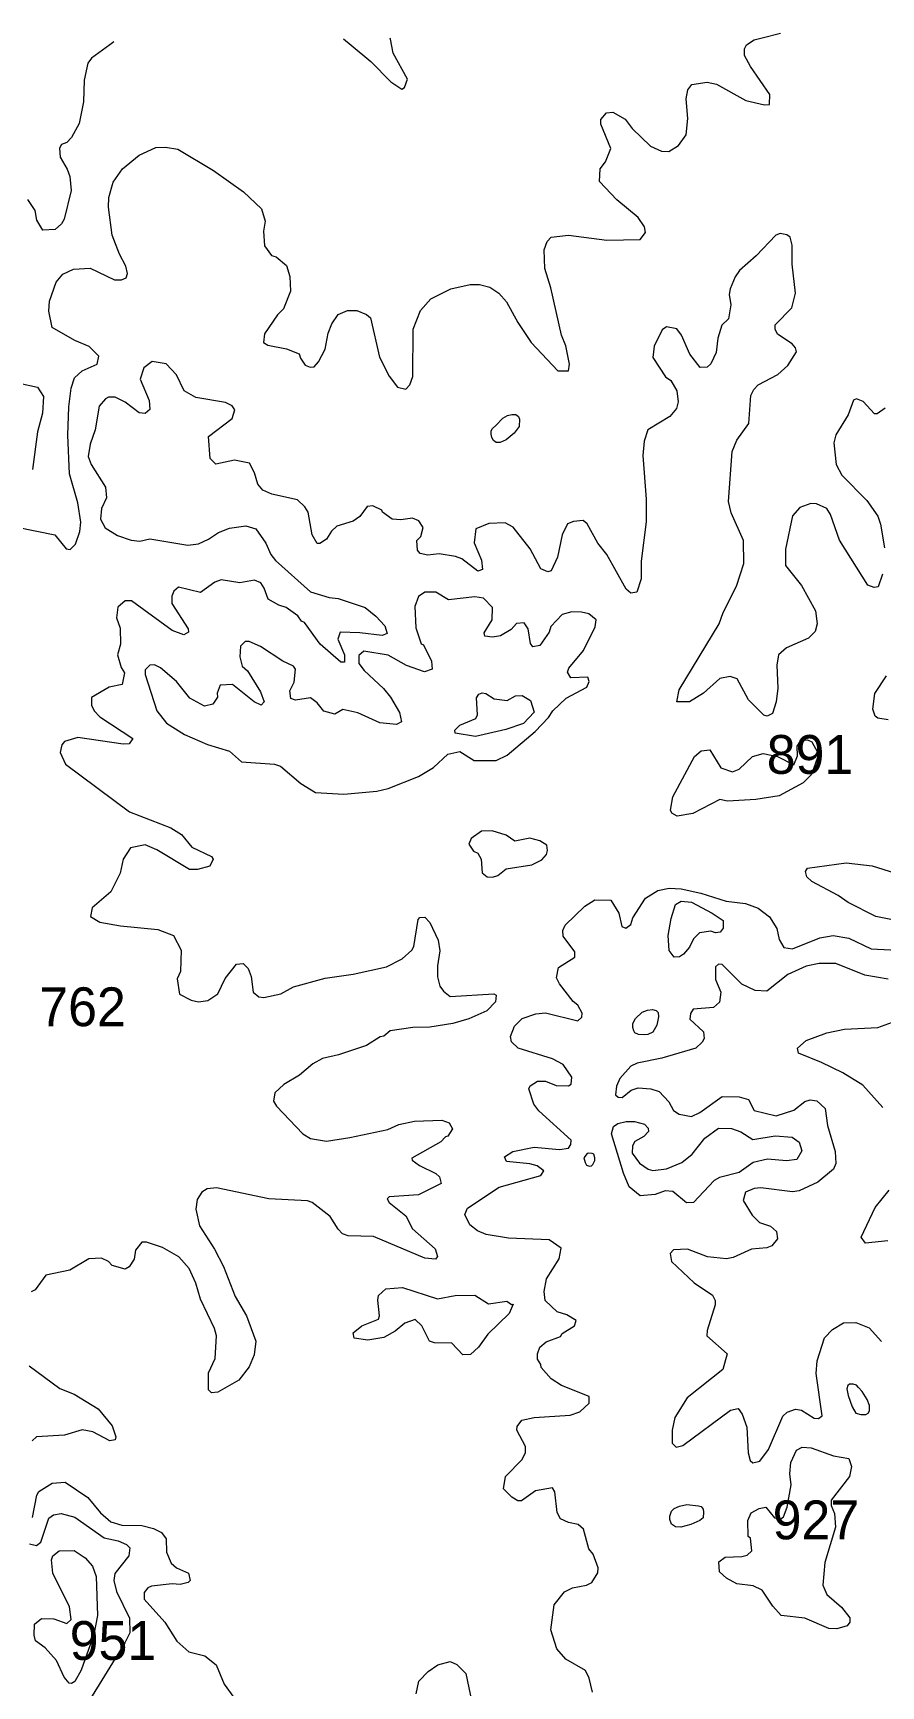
# Model space of a CAD drawing. Header units: kilometres. Extents: x 178.1 to 232.4, y 8228.7 to 8284.8.
# Drawn here: x 193.42 to 196.92, y 8277.55 to 8284.36 of the extents above; entities that cross this region are included whole.
import ezdxf

# ---------------------------------------------------------------- set-up
doc = ezdxf.new("R2010")
doc.units = ezdxf.units.KM
for name, color, linetype in [('1', 7, 'Continuous'), ('2', 7, 'Continuous'), ('21', 7, 'Continuous')]:
    doc.layers.add(name, color=color, linetype=linetype)
doc.styles.add('dgn002', font='dgn002.shx')

msp = doc.modelspace()

# ---------------------------------------------------------------- linework, layer by layer
at = {"layer": '1', "color": 5, "linetype": 'Continuous', "lineweight": 13, "flags": 128}
for points in [[(194.3764, 8283.4835), (194.4061, 8283.4442), (194.4249, 8283.4382), (194.4681, 8283.4026), (194.4811, 8283.3573), (194.4842, 8283.2974), (194.4551, 8283.2247), (194.4307, 8283.1995), (194.3762, 8283.1218), (194.373, 8283.0851), (194.3898, 8283.0741), (194.4681, 8283.0593), (194.5199, 8283.0396), (194.5246, 8283.021), (194.5446, 8282.992), (194.5644, 8282.984), (194.5818, 8282.9853), (194.6001, 8283.0058), (194.6271, 8283.0582), (194.6394, 8283.1236), (194.6538, 8283.1624), (194.6806, 8283.2007), (194.7184, 8283.2172), (194.7578, 8283.2172), (194.7971, 8283.2008), (194.8135, 8283.1873), (194.8515, 8283.0256), (194.8908, 8282.9465), (194.9255, 8282.9018), (194.9596, 8282.8939), (194.9762, 8282.9109), (194.9881, 8282.9459), (194.9895, 8283.1401), (195.0198, 8283.2172), (195.0632, 8283.2654), (195.1446, 8283.3071), (195.2245, 8283.3242), (195.264, 8283.3244), (195.3058, 8283.3134), (195.343, 8283.2885), (195.3749, 8283.2535), (195.4218, 8283.168), (195.4765, 8283.0859), (195.5859, 8282.9692), (195.6303, 8282.9688), (195.6349, 8282.996), (195.619, 8283.0725), (195.6017, 8283.1155), (195.5579, 8283.3105), (195.5331, 8283.3903), (195.5298, 8283.4675), (195.5427, 8283.5015), (195.5586, 8283.5202), (195.6301, 8283.5285), (195.7889, 8283.5072), (195.9265, 8283.5105), (195.9476, 8283.5391), (195.944, 8283.5621), (195.9181, 8283.6009), (195.8304, 8283.6739), (195.7589, 8283.7487), (195.7605, 8283.8017), (195.783, 8283.8311), (195.8044, 8283.885), (195.7637, 8283.9854), (195.7643, 8284.0054), (195.7867, 8284.0319), (195.8138, 8284.0348), (195.8643, 8284.0067), (195.8933, 8283.9681), (195.9687, 8283.8945), (196.0146, 8283.8746), (196.0441, 8283.8727), (196.0843, 8283.8974), (196.1156, 8283.9418), (196.1223, 8284.0084), (196.116, 8284.0899), (196.1226, 8284.1274), (196.1396, 8284.149), (196.2022, 8284.1588), (196.2407, 8284.1511), (196.3618, 8284.0831), (196.4383, 8284.0655), (196.4588, 8284.0669), (196.4607, 8284.1081), (196.3804, 8284.2238), (196.3561, 8284.2692), (196.3562, 8284.2962), (196.3651, 8284.3124), (196.3956, 8284.3332), (196.4285, 8284.3417), (196.5044, 8284.3613)], [(193.7559, 8284.3249), (193.7387, 8284.3123), (193.6633, 8284.2572), (193.6484, 8284.2374), (193.6335, 8284.1665), (193.6302, 8284.0784), (193.6118, 8283.9888), (193.5803, 8283.9311), (193.5611, 8283.9106), (193.5395, 8283.9013), (193.5318, 8283.8872), (193.5342, 8283.85), (193.5635, 8283.8003), (193.5738, 8283.7704), (193.5791, 8283.7124), (193.5504, 8283.5939), (193.5394, 8283.5743), (193.5133, 8283.5518), (193.4627, 8283.5486), (193.4379, 8283.5902), (193.4303, 8283.6302), (193.4009, 8283.6746)], [(194.7027, 8284.3375), (194.7344, 8284.3113), (194.8159, 8284.244), (194.8972, 8284.1596), (194.9437, 8284.1297), (194.9544, 8284.1362), (194.9664, 8284.171), (194.9076, 8284.279), (194.8961, 8284.3367), (194.8954, 8284.34)], [(193.3565, 8282.3241), (193.5115, 8282.2931), (193.5585, 8282.2344), (193.5752, 8282.2317), (193.5976, 8282.2545), (193.6154, 8282.3063), (193.6186, 8282.3449), (193.6074, 8282.425), (193.5727, 8282.5443), (193.5661, 8282.703), (193.5693, 8282.82), (193.579, 8282.898), (193.5938, 8282.9404), (193.6254, 8282.9687), (193.6869, 8282.9967), (193.6941, 8283.0289), (193.6543, 8283.0695), (193.5951, 8283.0944), (193.5006, 8283.1469), (193.4872, 8283.2151), (193.4904, 8283.2554), (193.5172, 8283.3349), (193.5448, 8283.3671), (193.5884, 8283.3882), (193.6574, 8283.3918), (193.7581, 8283.3445), (193.7866, 8283.3443), (193.8063, 8283.3516), (193.8111, 8283.3706), (193.8046, 8283.4), (193.7781, 8283.4502), (193.7488, 8283.5286), (193.7327, 8283.6438), (193.7353, 8283.6833), (193.7526, 8283.7472), (193.7916, 8283.8016), (193.8597, 8283.8581), (193.9283, 8283.8889), (193.9685, 8283.8905)], [(193.9685, 8283.8905), (194.0188, 8283.8823), (194.1658, 8283.7946), (194.2903, 8283.7062), (194.3642, 8283.6371), (194.3789, 8283.5853)], [(194.3789, 8283.5853), (194.3727, 8283.545), (194.3764, 8283.4835)], [(193.2891, 8282.9348), (193.4404, 8282.9016), (193.465, 8282.863), (193.4617, 8282.7946), (193.4409, 8282.7179), (193.4198, 8282.5625)]]:
    msp.add_lwpolyline(points, dxfattribs=at)
at = {"layer": '2', "color": 3, "linetype": 'Continuous', "lineweight": 0, "flags": 128}
for points in [[(196.3015, 8282.3836), (196.2902, 8282.4297), (196.3051, 8282.6364), (196.3251, 8282.6831), (196.374, 8282.7518), (196.3827, 8282.8674), (196.3945, 8282.892), (196.4133, 8282.9108), (196.4932, 8282.9544), (196.5353, 8282.9903), (196.5712, 8283.0473), (196.5666, 8283.0642), (196.5531, 8283.0807), (196.4921, 8283.1196), (196.4829, 8283.1401), (196.4833, 8283.1579), (196.5518, 8283.2292), (196.5667, 8283.2889), (196.5524, 8283.4088), (196.5532, 8283.4872), (196.5449, 8283.5201), (196.5312, 8283.5296), (196.5035, 8283.5352), (196.4856, 8283.528), (196.4049, 8283.4425), (196.3363, 8283.382), (196.3183, 8283.3564), (196.2965, 8283.3064), (196.2935, 8283.2842), (196.3, 8283.2414), (196.2896, 8283.1833), (196.2629, 8283.1575), (196.2468, 8283.1035), (196.2388, 8283.044), (196.2171, 8282.9981), (196.2025, 8282.9839), (196.1741, 8282.9822), (196.1309, 8283.0374), (196.0962, 8283.1164), (196.0775, 8283.1416), (196.0349, 8283.1499), (196.0171, 8283.138), (195.9841, 8283.0709), (195.9779, 8283.0244), (196.0309, 8282.9438), (196.0519, 8282.9287), (196.0776, 8282.8865), (196.0827, 8282.8412), (196.0759, 8282.8141), (196.0487, 8282.7801), (195.9575, 8282.7258), (195.943, 8282.6792), (195.9364, 8282.6192), (195.9511, 8282.4396), (195.951, 8282.346), (195.9298, 8282.1847), (195.9296, 8282.1108), (195.912, 8282.0566), (195.8871, 8282.0524), (195.8688, 8282.0692), (195.7884, 8282.2111), (195.7516, 8282.2585), (195.707, 8282.3387), (195.6911, 8282.3515), (195.6513, 8282.3471), (195.6267, 8282.3375), (195.6037, 8282.2933), (195.5851, 8282.2004), (195.5585, 8282.1441), (195.5451, 8282.1397), (195.5157, 8282.1523), (195.472, 8282.2348), (195.4026, 8282.3238), (195.3691, 8282.3417), (195.3017, 8282.3401), (195.2482, 8282.3179), (195.2419, 8282.2602), (195.2721, 8282.1878), (195.2755, 8282.1493), (195.2563, 8282.1433), (195.1912, 8282.1932), (195.1651, 8282.2037), (195.0975, 8282.2149), (195.05, 8282.2085), (195.0185, 8282.2152), (195.008, 8282.229), (195.0047, 8282.2697), (195.0209, 8282.2859), (195.0306, 8282.3234), (195.013, 8282.351), (194.9865, 8282.3613), (194.9394, 8282.3551), (194.903, 8282.358), (194.8627, 8282.3868), (194.8609, 8282.3942)], [(194.6529, 8282.3074), (194.633, 8282.2749), (194.6043, 8282.2569), (194.5934, 8282.2566), (194.5738, 8282.2934), (194.5568, 8282.3862), (194.5425, 8282.4086), (194.5125, 8282.4367), (194.4069, 8282.46), (194.37, 8282.4765), (194.3499, 8282.5014), (194.3361, 8282.5481), (194.3154, 8282.5889), (194.2532, 8282.6002), (194.1763, 8282.5838), (194.1523, 8282.6073), (194.1457, 8282.6988), (194.244, 8282.773), (194.2542, 8282.8085), (194.2438, 8282.8244), (194.2154, 8282.8389), (194.0935, 8282.8585), (194.0453, 8282.8868), (194.0137, 8282.9524), (193.9709, 8282.9979), (193.9129, 8283.008), (193.8789, 8282.9818), (193.8643, 8282.9351), (193.9017, 8282.8471), (193.9034, 8282.8091), (193.8849, 8282.7925), (193.8597, 8282.7963), (193.8025, 8282.8392), (193.7603, 8282.86), (193.734, 8282.86), (193.7209, 8282.8536), (193.6945, 8282.8233), (193.6781, 8282.726), (193.6583, 8282.666), (193.6501, 8282.6162), (193.662, 8282.5832), (193.7214, 8282.489), (193.7256, 8282.4454), (193.705, 8282.4013), (193.7008, 8282.3577), (193.7202, 8282.3214), (193.7702, 8282.2907), (193.8264, 8282.2704), (193.8623, 8282.2662), (193.9045, 8282.2757), (194.0599, 8282.2497), (194.105, 8282.2554), (194.1454, 8282.2743), (194.1864, 8282.3029), (194.2317, 8282.3205), (194.2995, 8282.3302), (194.3405, 8282.3173), (194.3821, 8282.2584), (194.4023, 8282.2118), (194.4221, 8282.1864), (194.5661, 8282.0582), (194.6441, 8282.0343), (194.681, 8282.0299), (194.7914, 8281.9933), (194.8363, 8281.9571), (194.8727, 8281.9176), (194.8828, 8281.8854), (194.8626, 8281.8777), (194.7702, 8281.8892), (194.6884, 8281.8917), (194.6791, 8281.863), (194.7064, 8281.7976), (194.7063, 8281.7678), (194.6911, 8281.768), (194.6069, 8281.8425), (194.5418, 8281.9316), (194.5298, 8281.9363), (194.5141, 8281.9583), (194.4656, 8281.9929), (194.4353, 8282.0028), (194.392, 8282.028), (194.3758, 8282.0734), (194.361, 8282.0943), (194.3358, 8282.1062), (194.2748, 8282.095), (194.1977, 8282.1077), (194.1718, 8282.0978), (194.1126, 8282.0555), (194.0224, 8282.0771), (194.0024, 8282.0601), (193.9943, 8282.0403), (193.9941, 8282.0103), (194.0616, 8281.9051), (194.0631, 8281.8918), (194.0447, 8281.8799)], [(196.9358, 8282.8147), (196.9029, 8282.7912), (196.8924, 8282.7921), (196.8451, 8282.8428), (196.8176, 8282.8536), (196.8054, 8282.8482), (196.7835, 8282.7873), (196.7329, 8282.7049), (196.7248, 8282.672), (196.7346, 8282.5827), (196.7572, 8282.5382), (196.8608, 8282.4344), (196.9062, 8282.37), (196.9174, 8282.3362), (196.9336, 8282.2394)], [(195.331, 8282.7429), (195.3597, 8282.7741), (195.3792, 8282.7845), (195.3961, 8282.7884), (195.413, 8282.7884), (195.4248, 8282.7806), (195.4287, 8282.7702), (195.4274, 8282.739), (195.4065, 8282.7116), (195.3727, 8282.6843), (195.3492, 8282.6739), (195.3323, 8282.6739), (195.3206, 8282.6817), (195.3141, 8282.6947), (195.3115, 8282.7077), (195.3115, 8282.722), (195.3167, 8282.7312), (195.331, 8282.7429)], [(194.8609, 8282.3942), (194.8235, 8282.4123), (194.8007, 8282.409), (194.7702, 8282.3678), (194.7427, 8282.3485)], [(196.9259, 8282.1308), (196.9071, 8282.0787), (196.8913, 8282.0754), (196.865, 8282.0846), (196.7477, 8282.2712), (196.7112, 8282.3769), (196.6957, 8282.4016), (196.653, 8282.42), (196.6297, 8282.4221), (196.5849, 8282.4056), (196.5539, 8282.3708), (196.5256, 8282.2341), (196.5251, 8282.1665), (196.5914, 8282.0833), (196.6493, 8281.98), (196.6555, 8281.9254), (196.6471, 8281.8941), (196.62, 8281.8672), (196.5289, 8281.8265), (196.4962, 8281.7981), (196.4893, 8281.7558), (196.4943, 8281.6612), (196.4864, 8281.605), (196.4712, 8281.5557), (196.4492, 8281.5453), (196.4356, 8281.5494), (196.3733, 8281.6121), (196.3261, 8281.6996), (196.2966, 8281.7094), (196.2551, 8281.701), (196.1865, 8281.6406), (196.1301, 8281.6049), (196.0769, 8281.6044), (196.0866, 8281.6543)], [(196.3541, 8282.1744), (196.3524, 8282.2689), (196.3015, 8282.3836)], [(194.7427, 8282.3485), (194.6757, 8282.3284), (194.6529, 8282.3074)], [(196.0866, 8281.6543), (196.2523, 8281.9252), (196.2678, 8281.9728), (196.3237, 8282.0809), (196.3541, 8282.1744)], [(194.8864, 8281.2474), (195.0118, 8281.297), (195.0743, 8281.3332), (195.1332, 8281.3885), (195.1822, 8281.3999), (195.2409, 8281.3621), (195.3327, 8281.3625), (195.3773, 8281.3842), (195.4931, 8281.4821), (195.5473, 8281.5397), (195.5654, 8281.5676), (195.6208, 8281.6198), (195.7064, 8281.6651), (195.7157, 8281.6878), (195.7107, 8281.706), (195.6402, 8281.7036), (195.6268, 8281.726), (195.6322, 8281.7425), (195.6919, 8281.8155), (195.7399, 8281.9141), (195.7451, 8281.9428), (195.7136, 8281.9667), (195.6835, 8281.9746), (195.644, 8281.9747), (195.604, 8281.9646), (195.5571, 8281.915), (195.5502, 8281.8911), (195.5118, 8281.8372), (195.4832, 8281.8315), (195.4736, 8281.8445), (195.4639, 8281.9055), (195.4481, 8281.9301), (195.4163, 8281.9268), (195.3934, 8281.902), (195.3496, 8281.8767), (195.3174, 8281.8711), (195.2849, 8281.8746), (195.2831, 8281.8891), (195.3162, 8281.9421), (195.3169, 8281.9931), (195.2801, 8282.0311), (195.2443, 8282.0372), (195.1361, 8282.0242), (195.0837, 8282.0568), (195.0376, 8282.0569), (195.0124, 8282.0392), (194.9971, 8281.9968), (195.0014, 8281.9089), (195.0228, 8281.8436), (195.0326, 8281.8391), (195.065, 8281.772), (195.0675, 8281.7396), (195.036, 8281.7281), (194.9629, 8281.7541), (194.8861, 8281.7968), (194.7868, 8281.8134), (194.7658, 8281.7955), (194.7655, 8281.7628), (194.7877, 8281.734), (194.8679, 8281.6587), (194.8964, 8281.6234), (194.9338, 8281.5599), (194.9419, 8281.5213), (194.9217, 8281.5107), (194.8526, 8281.5175), (194.7616, 8281.5596), (194.6997, 8281.5726), (194.6664, 8281.5538), (194.622, 8281.5657), (194.5943, 8281.5996), (194.567, 8281.6209), (194.5045, 8281.611), (194.4847, 8281.6184), (194.4813, 8281.6492), (194.4992, 8281.685), (194.5042, 8281.7386), (194.496, 8281.7517), (194.4524, 8281.7721), (194.3604, 8281.8318), (194.3132, 8281.8528), (194.2968, 8281.8524), (194.2781, 8281.8344), (194.2756, 8281.7904), (194.2852, 8281.7518), (194.3066, 8281.7326), (194.3596, 8281.6449), (194.376, 8281.6041), (194.3632, 8281.5912), (194.3346, 8281.6041), (194.2454, 8281.6763), (194.1943, 8281.6724), (194.182, 8281.6404), (194.1827, 8281.623), (194.1635, 8281.5951), (194.1297, 8281.5864)], [(193.7725, 8281.9948), (193.767, 8281.95), (193.7816, 8281.9081)], [(194.0447, 8281.8799), (193.9961, 8281.8982), (193.8285, 8282.0206), (193.8022, 8282.0206), (193.7725, 8281.9948)], [(193.7816, 8281.9081), (193.7834, 8281.8423), (193.7702, 8281.7975), (193.7862, 8281.7456), (193.7995, 8281.7245), (193.7899, 8281.6761), (193.7358, 8281.6646), (193.663, 8281.6227), (193.6628, 8281.5901), (193.6745, 8281.567), (193.6978, 8281.5419), (193.8335, 8281.4537), (193.819, 8281.4318), (193.794, 8281.4299), (193.6064, 8281.4573), (193.552, 8281.4403), (193.5409, 8281.4268), (193.5334, 8281.3955), (193.5565, 8281.3478), (193.8193, 8281.1509), (193.9898, 8281.0845), (194.034, 8281.0573), (194.0771, 8281.0051), (194.1579, 8280.9672), (194.1648, 8280.9557), (194.1518, 8280.9266), (194.1001, 8280.9133), (194.067, 8280.9131), (193.9331, 8280.9937), (193.8844, 8281.0147), (193.824, 8281.0023), (193.7933, 8280.9558), (193.7816, 8280.8983), (193.7425, 8280.8204), (193.6665, 8280.7546), (193.6586, 8280.7189), (193.6978, 8280.696), (193.7827, 8280.681), (193.9367, 8280.6664), (194.001, 8280.641), (194.0335, 8280.5809), (194.0303, 8280.4931), (194.0171, 8280.4622), (194.0266, 8280.3993), (194.0737, 8280.3742), (194.105, 8280.3682), (194.1431, 8280.3734), (194.1845, 8280.4), (194.215, 8280.4643), (194.2615, 8280.5233), (194.2886, 8280.526), (194.3094, 8280.5051), (194.3213, 8280.4716), (194.3304, 8280.4075), (194.3536, 8280.3886), (194.3745, 8280.3849), (194.4436, 8280.4007), (194.496, 8280.4289), (194.6268, 8280.4655), (194.742, 8280.482), (194.8802, 8280.5118), (194.9441, 8280.5451), (194.9845, 8280.5808), (194.9931, 8280.5963), (195.0098, 8280.7065), (195.0171, 8280.7154), (195.0384, 8280.7168), (195.0583, 8280.6947), (195.0933, 8280.6225), (195.0999, 8280.5783), (195.0903, 8280.5156), (195.0903, 8280.4703), (195.0997, 8280.4321), (195.1144, 8280.4118), (195.1423, 8280.3899), (195.3228, 8280.4011), (195.3321, 8280.3952), (195.3295, 8280.367), (195.2942, 8280.3304), (195.2193, 8280.2977), (195.1533, 8280.2784), (195.058, 8280.2631), (194.9882, 8280.2612), (194.8954, 8280.2481), (194.8688, 8280.2259), (194.8544, 8280.2227), (194.798, 8280.1874), (194.682, 8280.1493), (194.6163, 8280.1344), (194.5762, 8280.1126), (194.5207, 8280.0655), (194.4571, 8280.0272), (194.4193, 8279.9931), (194.4136, 8279.9582), (194.4259, 8279.9382)], [(193.8842, 8281.7364), (193.884, 8281.7165), (193.9329, 8281.5677), (193.9722, 8281.5159), (194.0463, 8281.4695), (194.1416, 8281.4285), (194.2328, 8281.4007), (194.2821, 8281.3574), (194.4186, 8281.3474), (194.4427, 8281.3393), (194.5262, 8281.2681), (194.5875, 8281.231), (194.7033, 8281.2242), (194.8394, 8281.2357), (194.8864, 8281.2474)], [(193.9224, 8281.7571), (193.9033, 8281.7558), (193.8842, 8281.7364)], [(194.1297, 8281.5864), (194.0683, 8281.6193), (194.0137, 8281.6883), (193.9479, 8281.7441), (193.9224, 8281.7571)], [(196.9483, 8281.5304), (196.9063, 8281.5367), (196.8946, 8281.5454), (196.8859, 8281.5736), (196.8941, 8281.6383), (196.9425, 8281.7118)], [(195.3773, 8281.6096), (195.4123, 8281.6286), (195.4397, 8281.6305), (195.4737, 8281.6101), (195.4882, 8281.5616), (195.4448, 8281.5154), (195.3718, 8281.4903), (195.2465, 8281.4618), (195.1632, 8281.4746), (195.1618, 8281.488), (195.1819, 8281.5082), (195.2482, 8281.5354), (195.2547, 8281.5507), (195.2516, 8281.6204), (195.2605, 8281.6353), (195.2743, 8281.642), (195.2898, 8281.6392), (195.3239, 8281.6172), (195.3773, 8281.6096)], [(196.0791, 8281.1325), (196.0559, 8281.1455), (196.051, 8281.158), (196.0608, 8281.2128), (196.1505, 8281.3792), (196.1777, 8281.4026), (196.2131, 8281.406), (196.2587, 8281.3319), (196.3062, 8281.3163), (196.334, 8281.3271), (196.3895, 8281.3789), (196.4334, 8281.3918), (196.4926, 8281.3787), (196.5595, 8281.3445), (196.5748, 8281.3821), (196.5739, 8281.4216), (196.5887, 8281.4451), (196.6164, 8281.448), (196.6337, 8281.4397), (196.6569, 8281.3972), (196.6571, 8281.3746), (196.6323, 8281.305), (196.5984, 8281.2706), (196.4991, 8281.2166), (196.4028, 8281.2012), (196.2855, 8281.1945), (196.2544, 8281.2018), (196.1434, 8281.144), (196.0791, 8281.1325)], [(195.3389, 8280.8884), (195.3735, 8280.9162), (195.4787, 8280.9328), (195.5198, 8280.9531), (195.5398, 8280.9746), (195.5445, 8280.991), (195.5408, 8281.0132), (195.5124, 8281.0318), (195.4715, 8281.043), (195.4097, 8281.0303), (195.3728, 8281.0548), (195.3155, 8281.0725), (195.2722, 8281.0709), (195.2284, 8281.0409), (195.2189, 8281.018), (195.2391, 8280.9885), (195.2563, 8280.9803), (195.2709, 8280.9562), (195.2743, 8280.8994), (195.2946, 8280.8835), (195.3174, 8280.8819), (195.3389, 8280.8884)], [(197.015, 8280.6955), (196.8983, 8280.7188), (196.784, 8280.7765), (196.7428, 8280.806), (196.6344, 8280.8637), (196.6127, 8280.8829), (196.6078, 8280.905), (196.6167, 8280.918), (196.7757, 8280.941), (196.8832, 8280.9277), (197.0451, 8280.877)], [(195.4179, 8278.6018), (195.4184, 8278.6174), (195.4383, 8278.6436), (195.4893, 8278.6547), (195.6378, 8278.6641), (195.6774, 8278.6769), (195.7156, 8278.7131), (195.7158, 8278.7412), (195.6012, 8278.7862), (195.5588, 8278.8136), (195.5173, 8278.86), (195.5158, 8278.8732), (195.5019, 8278.8943), (195.502, 8278.9171), (195.5117, 8278.9443), (195.5386, 8278.9661), (195.597, 8278.9877), (195.6037, 8278.9998), (195.6545, 8279.032), (195.6622, 8279.0538), (195.6242, 8279.0774), (195.5839, 8279.0899), (195.5347, 8279.1364), (195.5299, 8279.1739), (195.5395, 8279.2251), (195.5918, 8279.3076), (195.6002, 8279.3525), (195.5504, 8279.3871), (195.3827, 8279.3936), (195.2905, 8279.4089), (195.2554, 8279.4234), (195.2242, 8279.4481), (195.2025, 8279.4909), (195.2145, 8279.5177), (195.3439, 8279.6037), (195.5168, 8279.652), (195.5291, 8279.6708), (195.5006, 8279.6909), (195.4705, 8279.7001), (195.3746, 8279.7097), (195.3659, 8279.7282), (195.4013, 8279.7508), (195.4886, 8279.7689), (195.5935, 8279.7592), (195.6301, 8279.7638), (195.64, 8279.7801), (195.6414, 8279.797), (195.5085, 8279.918), (195.488, 8279.9461), (195.4674, 8280.0089), (195.473, 8280.0215), (195.5025, 8280.0406), (195.535, 8280.0403), (195.5802, 8280.0222), (195.6301, 8280.0211), (195.6416, 8280.0282), (195.6445, 8280.0576), (195.6079, 8280.1097), (195.5638, 8280.1329), (195.4235, 8280.177), (195.3953, 8280.2033), (195.3917, 8280.2248), (195.4078, 8280.2671), (195.4391, 8280.2986), (195.4953, 8280.3187), (195.5362, 8280.322), (195.6684, 8280.2898), (195.6855, 8280.3038), (195.6874, 8280.3203), (195.6683, 8280.3541), (195.6501, 8280.3684), (195.5932, 8280.4421), (195.581, 8280.4671), (195.5886, 8280.5089), (195.6563, 8280.5512), (195.656, 8280.5743), (195.6088, 8280.639), (195.6075, 8280.6617), (195.6164, 8280.6843), (195.6973, 8280.7622), (195.7386, 8280.7875), (195.8044, 8280.7864), (195.8374, 8280.7329), (195.851, 8280.6784), (195.867, 8280.6716), (195.8869, 8280.6867), (195.8955, 8280.7136), (195.9481, 8280.7956), (195.9984, 8280.8272), (196.0456, 8280.8356), (196.095, 8280.8328), (196.1759, 8280.8161), (196.2812, 8280.7832), (196.361, 8280.7731), (196.4129, 8280.7536)], [(196.1701, 8280.6525), (196.1455, 8280.6268), (196.1291, 8280.5928), (196.1052, 8280.5637), (196.0877, 8280.5529), (196.066, 8280.5515), (196.0451, 8280.5793), (196.0416, 8280.6404), (196.0532, 8280.7106), (196.0715, 8280.7695), (196.0956, 8280.783), (196.138, 8280.7781), (196.2227, 8280.7336), (196.2682, 8280.7023), (196.2686, 8280.6707), (196.2558, 8280.6555), (196.2373, 8280.6515), (196.2177, 8280.6592), (196.1701, 8280.6525)], [(196.4129, 8280.7536), (196.4599, 8280.7182), (196.489, 8280.6699), (196.4993, 8280.6251), (196.5188, 8280.5917), (196.5541, 8280.5859)], [(196.5541, 8280.5859), (196.6665, 8280.6312), (196.7214, 8280.6413)], [(196.7214, 8280.6413), (196.7866, 8280.63), (196.8789, 8280.5856), (197.0121, 8280.579)], [(196.9494, 8280.4608), (196.8523, 8280.4774), (196.7334, 8280.5258), (196.6645, 8280.5263), (196.6105, 8280.5145), (196.5346, 8280.4797), (196.4482, 8280.4111), (196.4007, 8280.4144), (196.3455, 8280.4402), (196.2646, 8280.5211), (196.2497, 8280.5223), (196.2362, 8280.5114), (196.2362, 8280.4598), (196.2587, 8280.4077), (196.2534, 8280.3661), (196.2285, 8280.3437), (196.1445, 8280.3369), (196.1338, 8280.3197), (196.1308, 8280.2966), (196.1865, 8280.244), (196.1898, 8280.2163), (196.1818, 8280.2009), (196.1552, 8280.1769), (196.016, 8280.1356), (195.914, 8280.1149), (195.8881, 8280.1022), (195.8425, 8280.0522), (195.8279, 8280.0195), (195.8244, 8279.9842), (195.8359, 8279.9751), (195.8516, 8279.9734), (195.8894, 8280.003), (195.9184, 8280.0125), (195.9699, 8280.0092), (196.0042, 8279.9982), (196.0444, 8279.9556), (196.0634, 8279.919), (196.0863, 8279.9047), (196.1372, 8279.8949), (196.1719, 8279.9115), (196.2646, 8279.9771), (196.3339, 8279.9765), (196.3729, 8279.9652), (196.3958, 8279.92), (196.4869, 8279.8979), (196.5601, 8279.9206), (196.6057, 8279.9562), (196.6277, 8279.9631), (196.6544, 8279.9595), (196.6896, 8279.9276), (196.6984, 8279.858), (196.73, 8279.75), (196.7329, 8279.7016), (196.7236, 8279.6778), (196.6581, 8279.6243), (196.5815, 8279.5881), (196.5545, 8279.5849), (196.4235, 8279.6011), (196.3965, 8279.5977), (196.3597, 8279.5828), (196.3513, 8279.5491), (196.3884, 8279.4885), (196.4188, 8279.4582), (196.4629, 8279.4431), (196.4884, 8279.4203), (196.492, 8279.39), (196.4684, 8279.3612), (196.4488, 8279.3538), (196.3847, 8279.3485), (196.309, 8279.3135), (196.2827, 8279.3084), (196.2037, 8279.3164), (196.1206, 8279.3477), (196.0632, 8279.3447), (196.05, 8279.3297), (196.055, 8279.2969), (196.149, 8279.2088), (196.2237, 8279.1588), (196.2357, 8279.1363), (196.2358, 8279.1179), (196.2018, 8279.0134), (196.2016, 8278.9908), (196.285, 8278.9166), (196.2666, 8278.8522), (196.1196, 8278.7357)], [(195.9064, 8280.2988), (195.9349, 8280.3247), (195.9556, 8280.3337), (195.9763, 8280.3363), (195.9918, 8280.3324), (195.9996, 8280.3234), (196.0022, 8280.3053), (195.9944, 8280.2716), (195.9789, 8280.2419), (195.9582, 8280.2328), (195.9427, 8280.2315), (195.9194, 8280.2328), (195.9039, 8280.2393), (195.9, 8280.2484), (195.8961, 8280.2613), (195.8961, 8280.2781), (195.9064, 8280.2988)], [(196.9263, 8279.9316), (196.8445, 8280.0241), (196.762, 8280.0755), (196.6737, 8280.118), (196.5786, 8280.1561), (196.5753, 8280.1765), (196.6102, 8280.2081), (196.6958, 8280.2396), (196.7692, 8280.2546), (196.9067, 8280.2613), (196.9667, 8280.2843)], [(194.4259, 8279.9382), (194.5353, 8279.8236), (194.5661, 8279.8042), (194.6327, 8279.7939), (194.7286, 8279.8077)], [(194.9312, 8279.8613), (194.9956, 8279.8757), (195.1086, 8279.8793), (195.1377, 8279.869), (195.1525, 8279.8436), (195.1333, 8279.8142), (195.1227, 8279.8113), (195.1038, 8279.7898), (194.985, 8279.7235), (194.9861, 8279.7152), (195.0153, 8279.693), (195.0835, 8279.6604), (195.0984, 8279.6466), (195.1047, 8279.6193), (195.0119, 8279.5718), (194.8904, 8279.5633), (194.8829, 8279.5556), (194.8913, 8279.54), (194.9591, 8279.4854), (194.9872, 8279.4315), (195.0799, 8279.3493), (195.0899, 8279.318), (195.0823, 8279.3072), (195.0385, 8279.3108), (194.8267, 8279.4), (194.7222, 8279.4033), (194.6989, 8279.4119), (194.6807, 8279.4301), (194.6478, 8279.4821), (194.5734, 8279.5401), (194.5537, 8279.5468), (194.3942, 8279.5555), (194.1791, 8279.601), (194.1404, 8279.5966), (194.1182, 8279.5824), (194.0995, 8279.5526), (194.093, 8279.5123), (194.1087, 8279.4446), (194.1709, 8279.3479), (194.2076, 8279.276), (194.2561, 8279.1529), (194.3024, 8279.0731), (194.3411, 8278.9685), (194.3337, 8278.9123), (194.3129, 8278.8633), (194.2707, 8278.808), (194.1846, 8278.7586), (194.1585, 8278.7564), (194.1459, 8278.7686), (194.1458, 8278.8386), (194.1734, 8278.8973), (194.1784, 8278.9906), (194.1699, 8279.0206), (194.1128, 8279.1414), (194.0933, 8279.2081), (194.0667, 8279.2681), (194.0238, 8279.316), (193.9564, 8279.3547), (193.8902, 8279.3769), (193.8703, 8279.377), (193.8444, 8279.3436), (193.8391, 8279.3072), (193.8182, 8279.2757), (193.8026, 8279.2662), (193.7488, 8279.2812), (193.7337, 8279.2966), (193.7041, 8279.3113), (193.6523, 8279.3082), (193.5745, 8279.2616), (193.4751, 8279.2411), (193.4315, 8279.1805), (193.4147, 8279.1716)], [(194.7286, 8279.8077), (194.8854, 8279.8414), (194.9312, 8279.8613)], [(196.0601, 8279.5864), (196.0286, 8279.588), (195.988, 8279.5732), (195.9258, 8279.5683), (195.8812, 8279.6056), (195.8569, 8279.6618), (195.8082, 8279.8237), (195.8164, 8279.8532), (195.8337, 8279.8656), (195.8679, 8279.8744), (195.9023, 8279.874), (195.9439, 8279.8628), (195.9588, 8279.8466), (195.9605, 8279.8336), (195.9406, 8279.8131), (195.9034, 8279.7919), (195.895, 8279.7742), (195.8936, 8279.7433), (195.9234, 8279.7031), (195.9587, 8279.6774), (195.978, 8279.6721), (196.034, 8279.6792), (196.0982, 8279.7052), (196.1404, 8279.7394), (196.1931, 8279.8053), (196.2487, 8279.8465), (196.3024, 8279.8461), (196.3418, 8279.8312), (196.3913, 8279.8004), (196.4829, 8279.8151), (196.5523, 8279.8104), (196.5818, 8279.7894), (196.5927, 8279.7529), (196.5722, 8279.718), (196.5295, 8279.7116), (196.4513, 8279.7196), (196.3914, 8279.7049), (196.3345, 8279.6637), (196.2534, 8279.6434), (196.2317, 8279.631), (196.1464, 8279.5403), (196.1177, 8279.539), (196.0601, 8279.5864)], [(195.6943, 8279.7245), (195.6995, 8279.7051), (195.7047, 8279.6948), (195.7176, 8279.6896), (195.7254, 8279.6922), (195.7305, 8279.6973), (195.7396, 8279.7142), (195.7396, 8279.7245), (195.7344, 8279.74), (195.7279, 8279.7426), (195.7137, 8279.7439), (195.7072, 8279.7426), (195.6943, 8279.7245)], [(196.9467, 8279.3819), (196.8552, 8279.3725), (196.8374, 8279.398), (196.8958, 8279.5194), (196.9534, 8279.5914)], [(195.0775, 8278.9621), (195.0578, 8278.9689), (195.0255, 8279.0322), (194.9982, 8279.0576), (194.9554, 8279.043), (194.9158, 8279.0103), (194.8693, 8278.9845), (194.8031, 8278.9725), (194.7466, 8278.9811), (194.743, 8279.0035), (194.7781, 8279.0317), (194.8464, 8279.0601), (194.8516, 8279.0738), (194.8435, 8279.1379), (194.8469, 8279.1565), (194.8771, 8279.1845), (194.9453, 8279.1895), (195.0902, 8279.1439), (195.1634, 8279.1568), (195.2435, 8279.1584), (195.2999, 8279.1223), (195.376, 8279.1336), (195.396, 8279.1197), (195.4025, 8279.1214), (195.3861, 8279.0822), (195.2971, 8278.9981), (195.2597, 8278.944), (195.2262, 8278.9132), (195.1948, 8278.9124), (195.1488, 8278.9608), (195.0775, 8278.9621)], [(196.2991, 8278.6845), (196.3307, 8278.6907), (196.3462, 8278.6678), (196.3657, 8278.6143), (196.3709, 8278.509), (196.3794, 8278.4769), (196.3903, 8278.4671), (196.4196, 8278.4737), (196.4559, 8278.5228), (196.5142, 8278.6596), (196.5321, 8278.6759), (196.5659, 8278.6891), (196.592, 8278.6838), (196.6441, 8278.6516), (196.6615, 8278.6506), (196.6767, 8278.6616), (196.6524, 8278.8348), (196.656, 8278.8883), (196.686, 8278.9831), (196.7187, 8279.0172), (196.7642, 8279.045), (196.8152, 8279.0463), (196.8698, 8279.0235), (196.9207, 8278.9675)], [(193.4065, 8278.8672), (193.5326, 8278.7737), (193.5924, 8278.7501), (193.6907, 8278.6898), (193.7486, 8278.6202), (193.7634, 8278.5742), (193.7611, 8278.5625), (193.7389, 8278.5579), (193.6681, 8278.5954), (193.6246, 8278.6035), (193.5522, 8278.5806), (193.4367, 8278.5749), (193.418, 8278.5575)], [(196.7842, 8278.7449), (196.8009, 8278.6985), (196.8157, 8278.6725), (196.8361, 8278.667), (196.8565, 8278.667), (196.8658, 8278.6725), (196.8714, 8278.6818), (196.8714, 8278.7041), (196.8621, 8278.7282), (196.8417, 8278.7616), (196.8269, 8278.7783), (196.8176, 8278.7875), (196.8046, 8278.7912), (196.7898, 8278.7912), (196.7824, 8278.7857), (196.7787, 8278.7727), (196.7805, 8278.7579), (196.7842, 8278.7449)], [(196.1196, 8278.7357), (196.0685, 8278.6538), (196.0585, 8278.6019), (196.0584, 8278.5478), (196.0751, 8278.5317)], [(196.0751, 8278.5317), (196.1025, 8278.538), (196.2991, 8278.6845)], [(195.4536, 8278.5103), (195.4534, 8278.5339), (195.4179, 8278.6018)], [(195.3971, 8278.3252), (195.3621, 8278.3605), (195.3708, 8278.4114), (195.4396, 8278.4806), (195.4536, 8278.5103)], [(196.7272, 8278.2581), (196.7322, 8278.2019), (196.6873, 8278.0564), (196.6789, 8277.9629), (196.696, 8277.9247), (196.7565, 8277.8724), (196.7913, 8277.8282), (196.7906, 8277.8099), (196.7803, 8277.7946), (196.7371, 8277.7835), (196.7034, 8277.7841), (196.6053, 8277.8266), (196.5068, 8277.8381), (196.473, 8277.8763), (196.4289, 8277.9427), (196.3914, 8277.9607), (196.325, 8277.9684), (196.2814, 8277.9924), (196.2528, 8278.018), (196.2509, 8278.0597), (196.276, 8278.0784), (196.3452, 8278.0806), (196.3668, 8278.0867), (196.3867, 8278.1044), (196.3807, 8278.1567), (196.3708, 8278.1634), (196.3704, 8278.2293), (196.3837, 8278.2608), (196.417, 8278.2793), (196.4448, 8278.2843), (196.4806, 8278.2411), (196.505, 8278.2353), (196.5176, 8278.2441), (196.5319, 8278.2838), (196.5486, 8278.3771), (196.5437, 8278.422), (196.547, 8278.4687), (196.5708, 8278.5198), (196.5938, 8278.5312), (196.6309, 8278.5296), (196.7238, 8278.4967), (196.7866, 8278.4849), (196.797, 8278.4523), (196.7894, 8278.4109), (196.7134, 8278.3133), (196.7135, 8278.2911), (196.7272, 8278.2581)], [(193.4202, 8278.2425), (193.4372, 8278.3345), (193.4465, 8278.3487), (193.5012, 8278.3828), (193.555, 8278.388), (193.6479, 8278.3244), (193.7005, 8278.2617), (193.7433, 8278.2239), (193.7885, 8278.2107), (193.8715, 8278.2086), (193.9183, 8278.197), (193.9516, 8278.18), (193.9715, 8278.1541), (193.9725, 8278.0983), (193.992, 8278.053), (194.0139, 8278.0346), (194.0633, 8278.0121), (194.0695, 8277.9818), (194.0622, 8277.9732), (194.0286, 8277.9654), (193.9966, 8277.9682), (193.9101, 8277.9586), (193.8951, 8277.9513), (193.8807, 8277.9332), (193.881, 8277.9052), (193.966, 8277.8103), (194.0151, 8277.732), (194.0647, 8277.6882), (194.1305, 8277.6721), (194.1776, 8277.6345), (194.2106, 8277.555), (194.2506, 8277.5002)], [(195.7292, 8277.5214), (195.7156, 8277.5799), (195.7004, 8277.6111), (195.6198, 8277.6578), (195.5824, 8277.7009), (195.5578, 8277.7782), (195.5712, 8277.8825), (195.6134, 8277.9349), (195.6467, 8277.9517), (195.7051, 8277.9634), (195.7267, 8277.9745), (195.7518, 8278.0131), (195.7528, 8278.0343), (195.7322, 8278.0911), (195.7137, 8278.113), (195.6919, 8278.1934), (195.6704, 8278.2135), (195.6301, 8278.2218), (195.5973, 8278.2368), (195.584, 8278.2621), (195.5747, 8278.3475), (195.5641, 8278.3645), (195.4949, 8278.3523), (195.4362, 8278.3108), (195.4221, 8278.3112), (195.3971, 8278.3252)], [(196.1184, 8278.2961), (196.1666, 8278.2905), (196.1778, 8278.2868), (196.1852, 8278.2757), (196.187, 8278.2645), (196.1852, 8278.2404), (196.1722, 8278.2293), (196.1351, 8278.2126), (196.0943, 8278.2015), (196.072, 8278.2033), (196.0554, 8278.2145), (196.0479, 8278.233), (196.0479, 8278.2478), (196.0554, 8278.2682), (196.0665, 8278.2794), (196.0887, 8278.2886), (196.1184, 8278.2961)], [(193.4074, 8278.1333), (193.4365, 8278.1264), (193.4543, 8278.14), (193.4875, 8278.2397), (193.5065, 8278.2535), (193.5386, 8278.2581), (193.5948, 8278.2437), (193.7152, 8278.1578), (193.773, 8278.1455), (193.8078, 8278.1311), (193.8209, 8278.117), (193.8168, 8278.0837), (193.7601, 8278.0116), (193.7555, 8277.9827), (193.7668, 8277.9361), (193.8194, 8277.8268), (193.8209, 8277.7669), (193.801, 8277.7257)], [(193.6211, 8277.6118), (193.5946, 8277.5663), (193.5813, 8277.5578), (193.5708, 8277.5589), (193.5508, 8277.584), (193.5191, 8277.6529), (193.4722, 8277.705), (193.433, 8277.7332), (193.4265, 8277.7562), (193.4281, 8277.8018), (193.4575, 8277.8248), (193.5086, 8277.8237), (193.5622, 8277.8042), (193.579, 8277.821), (193.5723, 8277.8736), (193.5036, 8278.0119), (193.4987, 8278.068), (193.5041, 8278.0839), (193.5299, 8278.105), (193.5919, 8278.1054), (193.6371, 8278.0762), (193.667, 8278.041), (193.6828, 8277.998), (193.6875, 8277.8385), (193.6728, 8277.7602), (193.6211, 8277.6118)], [(193.801, 8277.7257), (193.6439, 8277.4713)], [(195.0017, 8277.5154), (195.0131, 8277.5666), (195.0521, 8277.6072), (195.091, 8277.6345), (195.1429, 8277.6487), (195.1694, 8277.6355), (195.2066, 8277.5983), (195.2318, 8277.4803)]]:
    msp.add_lwpolyline(points, dxfattribs=at)

# ---------------------------------------------------------------- texts
at = {"layer": '21', "color": 7, "linetype": 'Continuous', "lineweight": 0, "style": 'dgn002'}
for s, p in [('891', (196.4479, 8281.3075)), ('762', (193.4478, 8280.2672)), ('927', (196.4722, 8278.152)), ('951', (193.5733, 8277.6547))]:
    msp.add_text(s, height=0.16, dxfattribs=at).set_placement(p)

doc.saveas('drawing.dxf')
